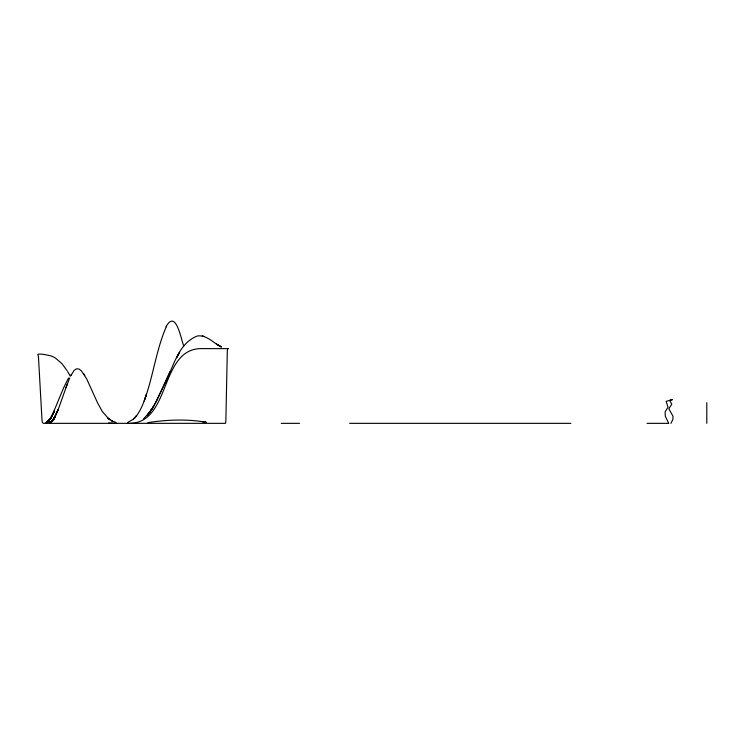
<?xml version="1.0" encoding="UTF-8"?>
<svg xmlns="http://www.w3.org/2000/svg" width="744" height="744" viewBox="0 0 744 744"><rect width="100%" height="100%" fill="white"/><g stroke="black" fill="none" stroke-linecap="round" stroke-linejoin="round"><path stroke-width="1.12" d="M144.15 401.025C153.376 376.25 156.073 349.317 166.972 325.147C176.542 310.304 181.22 340.761 183.796 345.913M145.796 396.329L146.456 394.311C143.48 403.164 140.309 412.511 133.427 419.151M144.801 399.212L145.629 396.831M65.956 387.671L69.722 377.971M67.248 384.155L58.376 409.098L53.633 419.225L58.255 409.535L55.103 416.584L51.838 421.541L54.982 416.873L51.717 421.625L54.916 417.04L51.773 421.578L53.317 419.635M163.485 386.313C172.906 369.61 177.137 343.728 197.3 335.99C206.795 334.53 213.463 343.235 221.293 346.918L216.597 344.137L221.396 346.937M169.818 371.786L156.826 400.532M163.168 387.057L153.534 406.633L147.117 415.571L153.376 406.968L147.117 415.571L150.242 411.748L156.668 400.895M51.373 417.133L49.755 419.69L54.563 410.688L51.503 416.938L63.677 387.726L68.55 377.999M166.117 326.811L166.544 325.956M54.442 411.144L49.69 419.765L48.072 421.681L51.252 417.393L46.258 422.945M70.894 375.46L74.13 370.391L76.186 368.894L78.752 368.922L81.236 370.67L86.685 378.891L97.566 402.848L102.272 411.441L108.578 418.686L109.973 419.728L107.88 418.1L112.549 421.262L111.358 420.593L115.915 422.453M176.542 357.752L179.63 352.368L176.681 357.492M53.438 419.449L55.047 416.724L51.903 421.504M670.939 423.345L672.855 419.458L673.022 416.305L668.856 408.744L671.795 404.215L669.665 400.384L672.52 399.584L666.14 401.36L668.028 407.182L666.075 410.307A12.378 7.115 0.2 0 0 665.099 412.148L665.313 416.268L668.726 423.345M54.861 417.207L50.053 422.908L53.196 419.839L51.15 422.062L52.75 420.574L49.671 422.983M150.325 411.646L153.45 406.782M49.569 419.923L51.187 417.533L48.007 421.718L49.569 419.923L46.193 422.955L49.318 420.323L47.439 422.155L49.067 420.779L46.063 422.983M51.131 417.682L46.193 422.955L49.383 420.211L47.756 421.894M150.158 411.878L143.648 418.667M134.72 417.877L136.729 415.552L133.074 419.402L127.754 422.406M53.921 419.523L50.899 422.22M51.15 422.062L52.694 420.667L51.085 422.099M70.634 375.385L71.675 374.548M147.814 422.629C167.149 419.663 186.772 418.909 206.116 422.22L202.805 421.867L206.004 422.332M227.804 348.629L227.441 349.671A19.093 0.651 -90 0 0 227.292 351.67L225.869 420.304A19.093 0.651 -90 0 1 225.72 422.304L225.413 423.336L43.301 423.345L42.408 422.378A16.656 1.59 -90 0 1 42.027 420.537L38.474 357.129A16.656 1.59 -90 0 0 38.093 355.288C35.47 352.396 48.779 355.381 50.462 355.762A23.092 23.064 90 0 1 55.437 358.059L62.078 363.797L67.044 370.633M127.364 423.345C172.385 425.466 158.286 346.509 203.298 348.629L228.613 348.629M281.26 423.345L299.534 423.345M349.652 423.345L570.881 423.345M647.048 423.345L668.047 423.345M116.799 423.345L108.503 422.992M83.616 373.637L84.844 375.571M67.602 371.544L70.364 376.25M706.8 402.644L706.8 423.345M53.131 419.942L49.792 422.955L53.131 419.942M49.253 420.425L47.69 421.941L49.253 420.425M52.815 420.472L51.271 421.969L52.815 420.472M203.763 336.465L202.256 336.056L203.828 336.483"/></g></svg>
